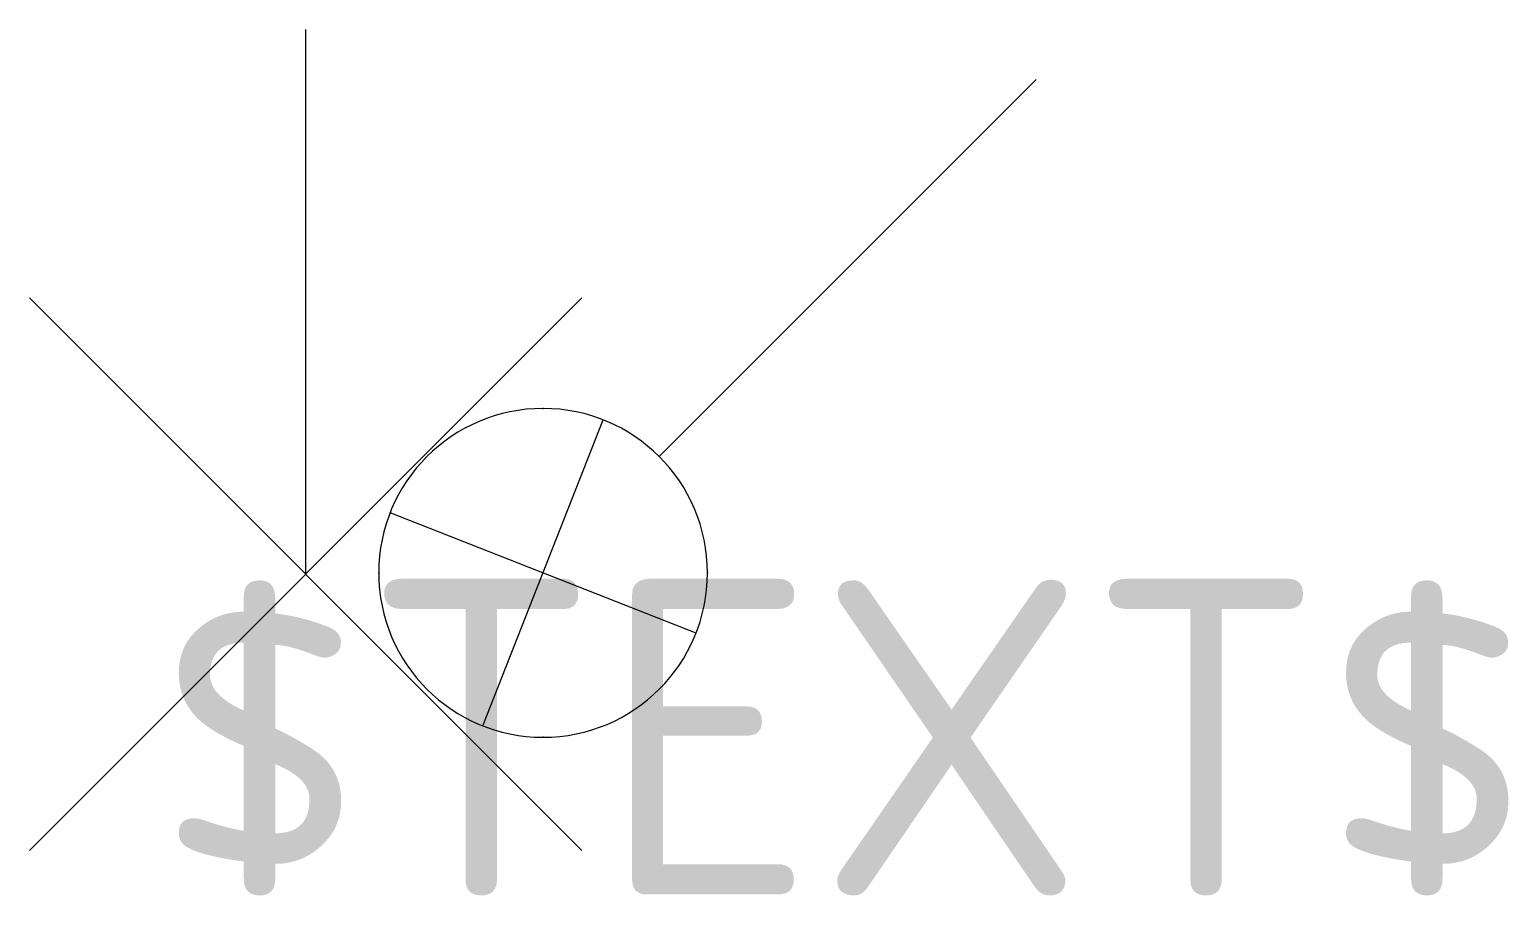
# Model space of a CAD drawing. Extents: x -0.35 to 1.52, y -0.41 to 0.69.
import ezdxf
from ezdxf.enums import TextEntityAlignment as Align

# ---------------------------------------------------------------- set-up
doc = ezdxf.new("R2010")
doc.units = 0
doc.header["$MEASUREMENT"] = 0
doc.styles.add('_TEL_DIM', font='TSSDENG', dxfattribs={"width": 0.6, "height": 3.5, "bigfont": 'TSSDCHN'})
doc.styles.add('ICDA-STYLE1', font='TSSDENG', dxfattribs={"width": 0.7, "bigfont": 'TSSDCHN'})

# ---------------------------------------------------------------- blocks, each defined once
blk = doc.blocks.new('$equip$00001216')
for p, q in [((0.1473, 0.3556), (0.625, 0.8333)), ((-0.0762, 0.4022), (0.0762, 0.0144)), ((-0.1939, 0.1321), (0.1939, 0.2845))]:
    blk.add_line(p, q)
blk.add_circle((0, 0.2083), 0.2083)
for p in [(0, 0.4167), (-0.2083, 0.2083), (0.2083, 0.2083), (0, 0)]:
    blk.add_point(p)
at = {"flags": 9}
blk.add_attdef('A', (0, 0), '', height=0.00002, dxfattribs=at)

msp = doc.modelspace()

# ---------------------------------------------------------------- linework, layer by layer
at = {"linetype": 'Continuous'}
for points in [[(0, 0), (0, 0.69)], [(0.35, -0.35), (-0.35, 0.35)], [(0.35, 0.35), (-0.35, -0.35)]]:
    msp.add_lwpolyline(points, dxfattribs=at)

# ---------------------------------------------------------------- block references
at = {"color": 0, "extrusion": (0, 0, -1), "zscale": -1, "rotation": 90.00000000000001}
msp.add_blockref('$equip$00001216', (-0.0924, 0.0016), dxfattribs=at)

# ---------------------------------------------------------------- texts
at = {"color": 7, "style": '_TEL_DIM', "flags": 1}
for tag, text in [('A', '普通等1'), ('REMARK', '')]:
    msp.add_attdef(tag, text=text, height=0.00002, dxfattribs=at).set_placement((0, 0), align=Align.MIDDLE_CENTER)
at = {"color": 7, "style": 'ICDA-STYLE1'}
msp.add_attdef('$TEXT$', text='1', height=0.4, dxfattribs=at).set_placement((0.6815, -0.2071), align=Align.MIDDLE_CENTER)

doc.saveas('drawing.dxf')
